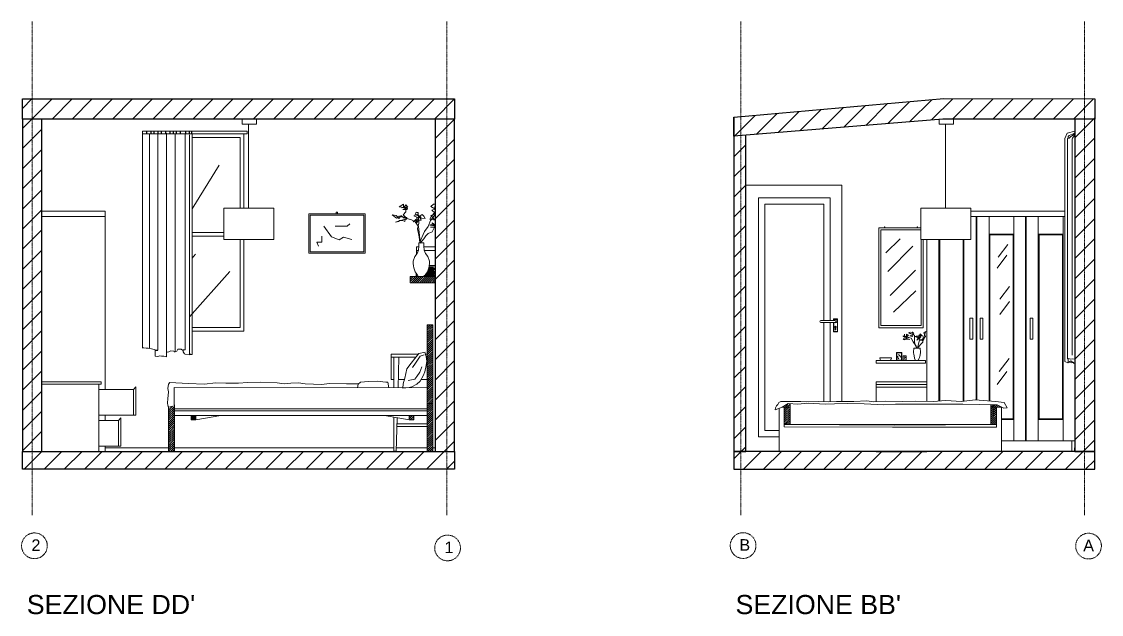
# Model space of a CAD drawing. Header units: centimetres. Extents: x 113178 to 115210, y 57473 to 59771.
# Drawn here: x 114356 to 115210, y 58145 to 58613 of the extents above; entities that cross this region are included whole.
import ezdxf

# ---------------------------------------------------------------- set-up
doc = ezdxf.new("R2010")
doc.units = ezdxf.units.CM
doc.header["$MEASUREMENT"] = 0
doc.linetypes.add('DASHDOT', pattern=[1, 0.5, -0.25, 0, -0.25])
for name, color, linetype, lineweight in [('Arredi', 1, 'Continuous', 15), ('Dettagli', 5, 'Continuous', 5), ('finestre', 4, 'Continuous', 13), ('linee', 2, 'DASHDOT', 5), ('Muri esterni', 3, 'Continuous', 25), ('Pavimento', 7, 'Continuous', 5), ('testo', 2, 'Continuous', 5)]:
    doc.layers.add(name, color=color, linetype=linetype, lineweight=lineweight)
doc.styles.get("Standard").update_dxf_attribs({"font": 'Arial.ttf'})

msp = doc.modelspace()

# ---------------------------------------------------------------- hatches: boundary and pattern name
at = {"layer": 'Dettagli'}
h = msp.add_hatch(dxfattribs=at)
h.set_pattern_fill('ANSI31', color=256, scale=90)
h.paths.add_polyline_path([(114371.93, 58536.28), (114356.64, 58536.28), (114356.64, 58273.57), (114371.93, 58273.57)])
h.paths.add_polyline_path([(114698.25, 58552.14), (114356.64, 58552.14), (114356.64, 58536.28), (114371.93, 58536.28), (114698.25, 58536.28)])
h.paths.add_polyline_path([(114698.25, 58536.28), (114682.95, 58536.28), (114682.95, 58273.57), (114698.25, 58273.57)])
h.paths.add_polyline_path([(114698.25, 58273.57), (114682.95, 58273.57), (114356.64, 58273.57), (114356.64, 58259.52), (114698.25, 58259.52)])
h = msp.add_hatch(dxfattribs=at)
h.set_pattern_fill('ANSI31', color=256, scale=90)
h.set_pattern_definition([(45, (1793.907, 0), (-7.9549513, 7.9549513), [])])
h.paths.add_polyline_path([(115188.59, 58536.28), (115204.45, 58536.28), (115204.45, 58273.57), (115188.59, 58273.57)])
h.paths.add_polyline_path([(115085.07, 58552.38), (115204.45, 58552.14), (115204.45, 58536.28), (115084.44, 58536.28), (114919.02, 58522.63), (114919.02, 58537.65)])
h.paths.add_polyline_path([(114919.02, 58522.63), (114928.46, 58523.41), (114928.46, 58273.57), (114919.02, 58273.57)])
h.paths.add_polyline_path([(114919.02, 58273.57), (115204.45, 58273.57), (115204.45, 58259.52), (114919.02, 58259.52)])
h = msp.add_hatch(dxfattribs=at)
h.set_pattern_fill('ANSI31', color=256, scale=9.2)
h.paths.add_polyline_path([(114682.95, 58411.99), (114668.16, 58411.99), (114667.91, 58411.99), (114663.08, 58411.99), (114663.08, 58406.99), (114682.95, 58406.99)])
h = msp.add_hatch(dxfattribs=at)
h.set_pattern_fill('ANSI31', color=256, scale=9.2)
h.paths.add_polyline_path([(114681.2, 58311.57), (114676.7, 58311.57), (114676.7, 58291.51), (114676.7, 58273.57), (114681.2, 58273.57)])
h.paths.add_polyline_path([(114681.2, 58373.57), (114676.7, 58373.57), (114676.7, 58311.57), (114681.2, 58311.57)])
h = msp.add_hatch(dxfattribs=at)
h.set_pattern_fill('ANSI31', color=256, scale=9.2)
h.paths.add_polyline_path([(114476.64, 58293.79), (114476.48, 58309.2), (114473.95, 58309.01), (114473.24, 58308.76), (114472.2, 58308.05), (114472.2, 58273.57), (114476.7, 58273.57), (114476.7, 58292.25), (114476.64, 58292.25)])
h = msp.add_hatch(dxfattribs=at)
h.set_pattern_fill('ANSI31', color=256, scale=9)
h.set_pattern_definition([(45, (-388.9848, -74.6213), (-0.795495129, 0.795495129), [])])
h.paths.add_polyline_path([(114963.5, 58308.71), (114958.82, 58308.71), (114958.82, 58294.88), (114963.5, 58294.88)])
h.paths.add_polyline_path([(114963.5, 58308.71), (114963.5, 58311.45), (114960.02, 58310.16), (114958.77, 58308.63)])
h = msp.add_hatch(dxfattribs=at)
h.set_pattern_fill('ANSI31', color=256, scale=9)
h.set_pattern_definition([(45, (114085.2661, 58047.853), (-0.7954951, 0.7954951), [])])
h.paths.add_polyline_path([(115126.85, 58308.71), (115122.17, 58308.71), (115122.17, 58294.88), (115126.85, 58294.88)])
h.paths.add_polyline_path([(115127.25, 58310.39), (115122.17, 58310.48), (115122.17, 58308.71), (115130.77, 58308.71)])
h = msp.add_hatch(dxfattribs=at)
h.set_pattern_fill('ANSI31', color=256, scale=5)
h.set_pattern_definition([(45, (0.3873, 9.7791), (-0.4419417382, 0.4419417382), [])])
h.paths.add_polyline_path([(114490.14, 58301.82), (114490.14, 58298.63), (114493.7, 58298.63), (114493.7, 58301.82)])
h = msp.add_hatch(dxfattribs=at)
h.set_pattern_fill('ANSI31', color=256, scale=9.2)
h.set_pattern_definition([(45, (0.3873, 9.7791), (-0.813172798, 0.813172798), [])])
h.paths.add_polyline_path([(114662.43, 58298.63), (114666, 58298.63), (114666, 58301.84), (114662.43, 58301.84)])

# ---------------------------------------------------------------- linework, layer by layer
for p, q in [((115085.07, 58552.38), (115204.45, 58552.14)), ((115204.45, 58552.14), (115204.45, 58536.28)), ((115204.45, 58552.14), (115204.45, 58536.28)), ((114919.02, 58522.63), (114919.02, 58537.65)), ((114928.46, 58274.05), (114928.46, 58484.05)), ((114682.76, 58462.11), (114682.95, 58462.11)), ((114652.2, 58273.57), (114650.2, 58273.57)), ((115110.59, 58273.57), (115100.89, 58273.57)), ((115188.59, 58273.57), (115188.59, 58276.57))]:
    msp.add_line(p, q)
for points in [[(114682.95, 58412.28), (114674.18, 58412.28)], [(115033.62, 58273.57), (115031.59, 58273.57)], [(115031.59, 58273.57), (115071.59, 58273.57)], [(115071.59, 58273.57), (115069.57, 58273.57)], [(115073.73, 58273.57), (115071.59, 58273.57)], [(115111.13, 58273.57), (115110.59, 58273.57)], [(115150.13, 58273.57), (115149.59, 58273.57)]]:
    msp.add_lwpolyline(points)
msp.add_arc((115045.37, 58293.92), 0.903, 23.10096, 24.46483)
at = {"layer": 'Arredi'}
for p, q in [((114535.36, 58532.18), (114535.36, 58465.83)), ((115086.5, 58532.18), (115086.5, 58465.83)), ((114669.75, 58350.57), (114648.2, 58350.57)), ((114648.2, 58350.57), (114648.2, 58348.16)), ((114667.86, 58348.16), (114648.2, 58348.16)), ((114669.75, 58350.57), (114650.2, 58350.57)), ((114650.2, 58348.16), (114650.2, 58323.99)), ((114650.2, 58348.16), (114650.2, 58341.43)), ((114653.63, 58323.99), (114654.31, 58348.16)), ((114663.83, 58343.28), (114666.92, 58346.95)), ((114666.92, 58346.95), (114670.05, 58350.95)), ((114671.08, 58348.86), (114667.28, 58343.48)), ((114670.05, 58350.95), (114674.93, 58352.11)), ((114674.16, 58349.93), (114671.08, 58348.86)), ((114674.77, 58352.14), (114675.8, 58348.74)), ((114676.7, 58350.57), (114675.25, 58350.57)), ((114675.8, 58348.74), (114676.45, 58344.9)), ((114659.05, 58331.66), (114660.47, 58338.82)), ((114660.47, 58338.82), (114663.83, 58343.28)), ((114667.28, 58343.48), (114665.02, 58339.86)), ((114672.29, 58340.55), (114670.9, 58336.16)), ((114675.85, 58341.55), (114674.88, 58336.62)), ((114676.45, 58344.9), (114675.85, 58341.55)), ((115031.68, 58343.49), (115031.68, 58345.49)), ((115031.68, 58345.49), (115070.51, 58345.49)), ((115070.51, 58343.49), (115031.68, 58343.49)), ((115070.51, 58345.49), (115070.51, 58343.49)), ((114658.66, 58330.35), (114653.81, 58330.35)), ((114657.63, 58326.95), (114659.05, 58331.66)), ((114666.76, 58330.66), (114661.58, 58329.7)), ((114668.5, 58332.72), (114666.76, 58330.66)), ((114670.9, 58336.16), (114668.5, 58332.72)), ((114673.32, 58333.4), (114670.97, 58329.13)), ((114677.6, 58330.35), (114671.64, 58330.35)), ((114674.88, 58336.62), (114673.32, 58333.4)), ((114444.35, 58322.66), (114417.07, 58322.66)), ((114444.35, 58322.66), (114446.21, 58324.69)), ((114444.35, 58322.66), (114444.35, 58302.21)), ((114471.57, 58323.25), (114472.11, 58326.8)), ((114472.04, 58320.63), (114471.57, 58323.25)), ((114472.11, 58326.8), (114473.1, 58327.99)), ((114487.65, 58327.3), (114473.1, 58327.99)), ((114476.64, 58307.37), (114476.64, 58324.07)), ((114476.98, 58324.05), (114677.04, 58323.98)), ((114500.43, 58326.81), (114487.65, 58327.3)), ((114509.35, 58327.78), (114500.43, 58326.81)), ((114517.54, 58327.54), (114509.35, 58327.78)), ((114527.43, 58327.54), (114517.54, 58327.54)), ((114534.66, 58328.02), (114527.43, 58327.54)), ((114545.03, 58328.5), (114534.66, 58328.02)), ((114558.11, 58327.78), (114545.03, 58328.5)), ((114563.66, 58327.05), (114558.11, 58327.78)), ((114568.72, 58327.54), (114563.66, 58327.05)), ((114574.75, 58327.78), (114568.72, 58327.54)), ((114580.05, 58327.05), (114574.75, 58327.78)), ((114593.21, 58326.63), (114580.05, 58327.05)), ((114598.99, 58327.4), (114593.21, 58326.63)), ((114612.86, 58327.02), (114598.99, 58327.4)), ((114622.28, 58327.02), (114612.86, 58327.02)), ((114621.56, 58324), (114622.08, 58326.85)), ((114622.08, 58326.85), (114624, 58328.4)), ((114624, 58328.4), (114630.17, 58328.78)), ((114630.17, 58328.78), (114637.11, 58329.17)), ((114637.11, 58329.17), (114644.05, 58328.4)), ((114644.05, 58328.4), (114645.59, 58328.4)), ((114645.59, 58328.4), (114646.18, 58323.99)), ((114657.37, 58323.72), (114657.63, 58326.95)), ((114662.47, 58324.03), (114657.37, 58323.72)), ((114664.36, 58324.77), (114662.47, 58324.03)), ((114668.55, 58326.84), (114664.36, 58324.77)), ((114670.97, 58329.13), (114668.55, 58326.84)), ((114471.19, 58312.15), (114471.5, 58315.31)), ((114471.5, 58315.31), (114472.04, 58320.63)), ((114954.58, 58312.34), (114956.3, 58313.22)), ((114956.3, 58313.22), (114957.87, 58313.19)), ((114957.87, 58313.19), (114968.18, 58313.19)), ((114968.18, 58313.19), (114971.93, 58313.19)), ((114971.93, 58313.19), (114976.61, 58312.72)), ((114976.61, 58312.72), (114986.21, 58313.19)), ((114986.21, 58313.19), (114994.18, 58312.72)), ((114994.18, 58312.72), (115000.27, 58313.19)), ((115000.27, 58313.19), (115013.89, 58312.97)), ((115013.89, 58312.97), (115024.2, 58313.67)), ((115024.2, 58313.67), (115029.82, 58312.73)), ((115029.82, 58312.73), (115038.95, 58313.43)), ((115038.95, 58313.43), (115052.54, 58313.2)), ((115052.54, 58313.2), (115063.08, 58313.43)), ((115063.08, 58313.43), (115076.66, 58312.97)), ((115076.66, 58312.97), (115086.73, 58313.9)), ((115086.73, 58313.9), (115099.14, 58312.97)), ((115099.14, 58312.97), (115109.92, 58314.37)), ((115109.92, 58314.37), (115125.84, 58313.2)), ((115125.84, 58313.2), (115132.87, 58312.26)), ((114471.42, 58309.84), (114471.19, 58312.15)), ((114471.42, 58309.75), (114472.4, 58308.64)), ((114472.4, 58308.64), (114475.6, 58309.5)), ((114957.39, 58308.52), (114951.78, 58306.64)), ((114951.78, 58306.64), (114952.11, 58308.15)), ((114952.11, 58308.15), (114952.78, 58309.75)), ((114952.78, 58309.75), (114953.78, 58310.84)), ((114953.78, 58310.84), (114954.58, 58312.34)), ((114962.07, 58311.57), (114957.39, 58308.52)), ((114963.5, 58308.71), (114957.67, 58308.7)), ((114969.56, 58310.86), (114962.07, 58311.57)), ((114977.76, 58311.8), (114969.56, 58310.86)), ((114991.35, 58311.1), (114977.76, 58311.8)), ((114998.61, 58311.33), (114991.35, 58311.1)), ((115009.15, 58311.57), (114998.61, 58311.33)), ((115022.03, 58311.33), (115009.15, 58311.57)), ((115037.55, 58310.39), (115022.03, 58311.33)), ((115046.92, 58311.09), (115037.55, 58310.39)), ((115056.05, 58310.86), (115046.92, 58311.09)), ((115067.29, 58310.86), (115056.05, 58310.86)), ((115079, 58311.09), (115067.29, 58310.86)), ((115100.08, 58311.09), (115079, 58311.09)), ((115113.43, 58310.62), (115100.08, 58311.09)), ((115127.25, 58310.39), (115113.43, 58310.62)), ((115132.64, 58307.82), (115127.25, 58310.39)), ((115135.21, 58308.05), (115132.64, 58307.82)), ((115132.87, 58312.26), (115135.21, 58308.05)), ((114444.35, 58302.21), (114417.07, 58302.21)), ((114432.65, 58298.17), (114417.07, 58298.17)), ((114432.65, 58298.17), (114434.51, 58300.19)), ((114432.65, 58298.17), (114432.65, 58277.73)), ((114446.21, 58302.21), (114444.35, 58302.21)), ((114676.7, 58302.1), (114476.64, 58302.1)), ((114490.13, 58301.82), (114492.29, 58302.02)), ((114493.7, 58301.82), (114495.72, 58302.02)), ((114513.39, 58302.02), (114493.7, 58298.6)), ((114642.89, 58302.02), (114662.43, 58298.63)), ((114650.2, 58300.75), (114650.2, 58273.57)), ((114652.2, 58273.57), (114652.96, 58300.27)), ((114662.43, 58301.84), (114660.66, 58302.02)), ((114666, 58301.84), (114664.11, 58302.02)), ((114676.7, 58293.4), (114652.76, 58293.4)), ((114676.7, 58295.4), (114652.82, 58295.4)), ((114958.82, 58294.88), (115046.2, 58294.27)), ((114958.82, 58294.88), (114958.82, 58292.96)), ((114958.82, 58292.96), (115044.55, 58292.82)), ((115126.85, 58292.92), (115044.55, 58292.82)), ((115126.85, 58294.86), (115046.2, 58294.27)), ((115126.85, 58294.88), (115126.85, 58292.92)), ((115130.82, 58282.13), (115188.59, 58282.13)), ((114432.65, 58277.73), (114417.07, 58277.73)), ((114434.51, 58277.73), (114432.65, 58277.73))]:
    msp.add_line(p, q, dxfattribs=at)
for points in [[(114541.73, 58536.28), (114541.73, 58532.18), (114530.28, 58532.18), (114530.28, 58536.28)], [(115092.87, 58536.28), (115092.87, 58532.18), (115081.42, 58532.18), (115081.42, 58536.28)], [(115004.59, 58273.57), (114928.46, 58273.57), (114928.46, 58484.05), (115004.59, 58484.05), (115004.59, 58313.12)], [(115004.59, 58484.05), (114928.46, 58484.05), (114928.46, 58274.05)], [(114954.82, 58285.08), (114938.46, 58285.08), (114938.46, 58474.05), (114995.13, 58474.05), (114995.13, 58377.18)], [(114954.82, 58290.08), (114943.46, 58290.08), (114943.46, 58469.05), (114990.13, 58469.05), (114990.13, 58377.18)], [(114421.93, 58322.66), (114421.93, 58463.57), (114371.93, 58463.57), (114371.93, 58273.57), (114421.93, 58273.57), (114421.93, 58277.73)], [(115180.74, 58463.57), (115106.44, 58463.57)], [(115106.44, 58463.57), (115180.74, 58463.57)], [(115180.74, 58459.32), (115106.44, 58459.32)], [(115071.59, 58441.17), (115071.59, 58313.14)], [(114990.13, 58375.61), (114990.13, 58312.96)], [(114995.13, 58375.61), (114995.13, 58312.8)], [(114648.2, 58330.35), (114648.2, 58330.35), (114648.2, 58348.16), (114648.2, 58348.16)], [(114418.93, 58326.71), (114418.93, 58328.57), (114371.93, 58328.57), (114371.93, 58273.57), (114417.07, 58273.57)], [(114417.07, 58273.57), (114417.07, 58326.71), (114418.93, 58326.71)], [(114446.21, 58302.21), (114446.21, 58324.69)], [(114446.21, 58324.69), (114446.21, 58302.21)], [(115071.59, 58313.14), (115071.59, 58328.57), (115031.59, 58328.57), (115031.59, 58312.87)], [(114472.2, 58308.33), (114472.2, 58273.57), (114476.7, 58273.57), (114476.7, 58310.49)], [(115130.82, 58308.71), (115130.82, 58273.57), (114954.82, 58273.57), (114954.82, 58307.66)], [(114963.5, 58311.43), (114963.5, 58294.88), (115122.17, 58294.88), (115122.17, 58310.48)], [(114421.93, 58298.17), (114421.93, 58302.21)], [(114434.51, 58277.73), (114434.51, 58300.19)], [(114434.51, 58300.19), (114434.51, 58277.73)], [(115004.59, 58294.88), (115004.59, 58294.56)]]:
    msp.add_lwpolyline(points, dxfattribs=at)
for points in [[(114371.93, 58463.57), (114421.93, 58463.57), (114421.93, 58459.32), (114371.93, 58459.32)], [(114515.9, 58465.83), (114555.3, 58465.83), (114555.3, 58441.17), (114515.9, 58441.17)], [(115067.04, 58465.83), (115106.44, 58465.83), (115106.44, 58441.17), (115067.04, 58441.17)], [(114682.95, 58411.99), (114682.95, 58406.99), (114663.08, 58406.99), (114663.08, 58411.99)], [(114681.2, 58373.57), (114681.2, 58311.57), (114676.7, 58311.57), (114676.7, 58373.57)], [(115105.72, 58378.84), (115107.99, 58378.84), (115107.99, 58362.44), (115105.72, 58362.44)], [(115113.73, 58378.84), (115116, 58378.84), (115116, 58362.44), (115113.73, 58362.44)], [(115153.27, 58378.84), (115155.54, 58378.84), (115155.54, 58362.44), (115153.27, 58362.44)], [(114648.2, 58348.16), (114650.2, 58348.16), (114650.2, 58330.35), (114648.2, 58330.35)], [(114371.93, 58328.57), (114418.93, 58328.57), (114418.93, 58326.71), (114371.93, 58326.71)], [(115031.59, 58328.57), (115031.59, 58328.57), (115031.59, 58326.55), (115031.59, 58326.55)], [(115031.59, 58328.57), (115071.59, 58328.57), (115071.59, 58326.55), (115031.59, 58326.55)], [(115031.59, 58326.55), (115071.59, 58326.55), (115071.59, 58324.52), (115031.59, 58324.52)], [(114676.7, 58307.37), (114476.64, 58307.37), (114476.64, 58305.82), (114676.7, 58305.82)], [(114681.2, 58311.57), (114681.2, 58273.57), (114676.7, 58273.57), (114676.7, 58311.57)], [(114963.5, 58308.71), (114963.5, 58294.88), (114958.82, 58294.88), (114958.82, 58308.71)], [(115122.17, 58308.71), (115122.17, 58294.88), (115126.85, 58294.88), (115126.85, 58308.71)], [(115122.17, 58308.71), (115130.82, 58308.71), (115130.82, 58308.71), (115122.17, 58308.71)], [(114490.13, 58301.82), (114493.7, 58301.82), (114493.7, 58298.6), (114490.13, 58298.6)], [(114666, 58301.84), (114662.43, 58301.84), (114662.43, 58298.63), (114666, 58298.63)], [(115188.59, 58273.57), (115186.45, 58273.57), (115186.45, 58282.13), (115188.59, 58282.13)]]:
    msp.add_lwpolyline(points, close=True, dxfattribs=at)
at = {"layer": 'Dettagli'}
for p, q in [((114451.46, 58526.68), (114534.3, 58526.68)), ((114451.53, 58524.57), (114451.46, 58526.68)), ((114534.3, 58526.68), (114534.3, 58524.57)), ((115188.59, 58526.68), (115182.72, 58525.21)), ((114534.3, 58524.57), (114451.53, 58524.57)), ((114451.53, 58524.57), (114451.53, 58355.36)), ((114456.98, 58524.57), (114456.98, 58355)), ((114463.52, 58524.58), (114463.52, 58353.82)), ((114470.57, 58524.99), (114470.57, 58348.49)), ((114477.44, 58524.51), (114477.44, 58352.42)), ((114485.16, 58524.26), (114485.16, 58354.17)), ((114488.71, 58523.84), (114488.71, 58350.02)), ((114490.68, 58524.61), (114490.68, 58350.15)), ((115182.72, 58525.21), (115180.74, 58520.87)), ((115180.74, 58520.87), (115180.74, 58344.75)), ((115184.14, 58521.25), (115182.97, 58520.95)), ((115182.97, 58520.95), (115182.97, 58346.93)), ((115183.35, 58522.43), (115183.44, 58521.06)), ((115183.36, 58522.41), (115184.14, 58523.28)), ((115184.14, 58523.28), (115186.95, 58524.25)), ((115185.59, 58522.51), (115184.14, 58521.25)), ((115188.51, 58524.25), (115185.59, 58522.51)), ((115186.51, 58520.45), (115186.91, 58521.25)), ((115186.51, 58349.69), (115186.51, 58520.45)), ((115186.91, 58521.25), (115188.9, 58524.03)), ((115186.95, 58524.25), (115188.41, 58525.13)), ((115188.41, 58525.13), (115188.7, 58525.32)), ((114490.68, 58465.28), (114512.2, 58499.88)), ((114654.38, 58466.91), (114657.87, 58469.1)), ((114659.62, 58466.19), (114654.38, 58466.91)), ((114659.33, 58466.62), (114656.42, 58466.19)), ((114657.87, 58469.1), (114657.87, 58466.91)), ((114658.45, 58466.62), (114659.76, 58468.37)), ((114659.91, 58466.33), (114658.45, 58466.62)), ((114659.62, 58465.61), (114659.33, 58466.62)), ((114661.22, 58466.77), (114659.62, 58466.62)), ((114659.62, 58466.62), (114661.07, 58465.46)), ((114659.76, 58468.37), (114661.22, 58466.77)), ((114681.59, 58469.1), (114679.41, 58467.21)), ((114679.41, 58467.21), (114682.76, 58465.31)), ((114682.95, 58468.93), (114681.59, 58469.1)), ((114682.76, 58465.31), (114682.61, 58467.21)), ((114682.61, 58467.21), (114682.95, 58467.18)), ((114652.34, 58457.9), (114649, 58460.66)), ((114649, 58460.66), (114652.05, 58460.08)), ((114652.05, 58460.08), (114654.09, 58457.75)), ((114655.11, 58459.5), (114652.34, 58457.9)), ((114654.82, 58458.33), (114654.09, 58459.64)), ((114654.09, 58459.64), (114655.4, 58459.35)), ((114654.09, 58457.75), (114654.82, 58458.33)), ((114659.76, 58458.48), (114655.11, 58459.5)), ((114655.4, 58459.35), (114655.83, 58458.48)), ((114655.83, 58458.48), (114655.83, 58460.08)), ((114655.83, 58460.08), (114658.31, 58458.04)), ((114656.42, 58466.19), (114658.74, 58466.33)), ((114657.29, 58464.88), (114659.62, 58466.19)), ((114660.78, 58464.88), (114657.29, 58464.88)), ((114657.58, 58460.66), (114659.76, 58462.99)), ((114659.62, 58458.48), (114657.58, 58460.66)), ((114658.31, 58458.04), (114659.33, 58458.48)), ((114658.74, 58466.33), (114659.47, 58465.61)), ((114659.33, 58458.48), (114659.62, 58458.48)), ((114659.47, 58465.61), (114659.91, 58466.33)), ((114659.76, 58462.99), (114659.62, 58465.61)), ((114660.49, 58458.48), (114659.62, 58458.48)), ((114659.62, 58458.48), (114659.76, 58457.02)), ((114660.35, 58457.75), (114659.76, 58458.48)), ((114664.13, 58456.73), (114659.76, 58458.04)), ((114659.76, 58458.04), (114660.64, 58457.46)), ((114660.64, 58457.46), (114660.49, 58458.48)), ((114661.07, 58465.46), (114660.78, 58464.88)), ((114668.93, 58461.24), (114666.17, 58459.79)), ((114666.17, 58459.79), (114669.8, 58458.33)), ((114667.91, 58462.7), (114667.04, 58460.51)), ((114667.04, 58460.51), (114669.95, 58459.79)), ((114668.49, 58462.55), (114667.91, 58462.7)), ((114668.06, 58454.4), (114668.49, 58458.48)), ((114669.51, 58462.55), (114668.49, 58462.55)), ((114668.49, 58458.48), (114670.82, 58458.62)), ((114669.95, 58459.79), (114668.93, 58461.24)), ((114669.8, 58458.33), (114669.22, 58456.59)), ((114669.8, 58459.5), (114669.37, 58458.77)), ((114669.37, 58458.77), (114670.39, 58458.62)), ((114669.51, 58460.08), (114669.51, 58462.55)), ((114669.95, 58459.64), (114669.51, 58460.08)), ((114670.1, 58454.11), (114669.66, 58458.77)), ((114669.66, 58458.77), (114670.82, 58458.19)), ((114670.82, 58458.19), (114669.8, 58459.5)), ((114671.26, 58459.64), (114669.95, 58459.64)), ((114670.39, 58458.62), (114670.97, 58459.93)), ((114670.82, 58458.62), (114671.84, 58456.3)), ((114670.97, 58459.93), (114672.57, 58460.81)), ((114671.84, 58458.04), (114671.26, 58459.64)), ((114674.9, 58457.75), (114671.84, 58458.04)), ((114672.57, 58460.81), (114674.02, 58459.5)), ((114674.02, 58459.5), (114674.9, 58457.75)), ((114680.14, 58459.64), (114678.83, 58457.17)), ((114679.26, 58456), (114682.03, 58459.93)), ((114679.55, 58460.08), (114682.61, 58461.1)), ((114682.9, 58456.3), (114679.55, 58460.08)), ((114682.76, 58462.55), (114680.14, 58459.64)), ((114682.95, 58464.96), (114680.28, 58464.3)), ((114680.28, 58464.3), (114682.76, 58462.11)), ((114683.05, 58461.39), (114681.74, 58461.68)), ((114681.74, 58461.68), (114682.9, 58461.24)), ((114682.95, 58462.22), (114682.03, 58461.82)), ((114682.03, 58461.82), (114682.95, 58461)), ((114682.03, 58459.93), (114683.05, 58461.39)), ((115110.59, 58459.32), (115110.59, 58314.32)), ((115120.83, 58459.32), (115120.83, 58313.57)), ((115140.43, 58459.32), (115140.43, 58282.13)), ((115149.59, 58282.13), (115149.59, 58459.32)), ((115159.83, 58459.32), (115159.83, 58282.13)), ((115179.43, 58282.13), (115179.43, 58459.32)), ((114601.07, 58443.32), (114594.97, 58451.56)), ((114603.81, 58451.56), (114613.42, 58451.71)), ((114613.42, 58451.71), (114615.56, 58453.39)), ((114657.29, 58456.73), (114651.61, 58454.84)), ((114651.61, 58454.84), (114654.23, 58455.28)), ((114654.23, 58455.28), (114654.38, 58456.15)), ((114654.38, 58456.15), (114657.29, 58456)), ((114660.49, 58457.31), (114657.29, 58456.73)), ((114657.29, 58456), (114658.89, 58455.42)), ((114658.89, 58455.42), (114659.18, 58457.02)), ((114659.18, 58457.02), (114660.35, 58457.75)), ((114659.76, 58457.02), (114660.49, 58457.31)), ((114667.18, 58454.99), (114664.13, 58456.73)), ((114665.44, 58454.99), (114667.62, 58457.02)), ((114669.22, 58456.59), (114665.44, 58454.99)), ((114669.66, 58451.35), (114667.18, 58454.99)), ((114667.62, 58457.02), (114669.8, 58456.15)), ((114669.8, 58456.15), (114668.06, 58454.4)), ((114671.84, 58456.3), (114668.49, 58456.44)), ((114668.93, 58449.6), (114670.1, 58454.11)), ((114670.24, 58443.2), (114668.93, 58449.6)), ((114670.53, 58444.22), (114669.66, 58451.35)), ((114674.61, 58447.42), (114677.52, 58451.35)), ((114677.52, 58451.35), (114679.26, 58456)), ((114681.45, 58453.68), (114678.68, 58452.51)), ((114678.68, 58452.51), (114681.45, 58451.93)), ((114678.83, 58457.17), (114682.9, 58456.3)), ((114682.95, 58450.65), (114679.12, 58450.91)), ((114679.12, 58450.91), (114682.95, 58450.81)), ((114680.43, 58447.13), (114682.03, 58450.33)), ((114681.45, 58451.93), (114680.57, 58454.26)), ((114680.57, 58454.26), (114682.95, 58451.13)), ((114682.95, 58452.25), (114681.45, 58453.68)), ((114682.03, 58450.33), (114682.95, 58450.66)), ((114593.29, 58439.06), (114593.44, 58443.63)), ((114607.02, 58440.73), (114601.07, 58443.32)), ((114610.52, 58443.02), (114607.02, 58440.73)), ((114617.08, 58441.19), (114610.52, 58443.02)), ((114670.82, 58438.69), (114670.24, 58443.2)), ((114670.53, 58438.55), (114674.61, 58447.42)), ((114671.11, 58438.26), (114670.53, 58444.22)), ((114670.97, 58438.11), (114673.88, 58441.75)), ((114673.88, 58441.75), (114675.48, 58443.93)), ((114675.48, 58443.93), (114677.52, 58445.82)), ((114677.52, 58445.82), (114680.43, 58447.13)), ((115039.21, 58430.63), (115050.56, 58441.53)), ((115081.29, 58441.17), (115081.29, 58313.4)), ((115100.89, 58313.19), (115100.89, 58441.17)), ((114589.32, 58438.9), (114593.29, 58439.06)), ((114590.7, 58435.85), (114589.32, 58438.9)), ((114669.8, 58432.64), (114668.64, 58430.04)), ((114669.94, 58435.96), (114669.8, 58432.64)), ((114669.94, 58438.42), (114669.94, 58437.12)), ((114669.94, 58437.12), (114669.94, 58435.96)), ((114670.01, 58438.42), (114674.06, 58438.42)), ((114674.06, 58438.42), (114674.06, 58437.12)), ((114674.06, 58437.12), (114674.06, 58435.96)), ((114674.06, 58435.96), (114674.2, 58432.64)), ((114674.2, 58432.64), (114675.36, 58430.04)), ((115040.77, 58415.73), (115060.57, 58435.74)), ((115135.79, 58437.23), (115128.14, 58427.02)), ((114490.68, 58426.32), (114493.53, 58429.63)), ((114666.9, 58427.73), (114665.46, 58423.97)), ((114665.46, 58423.97), (114665.46, 58422.1)), ((114668.64, 58430.04), (114666.9, 58427.73)), ((114675.36, 58430.04), (114677.09, 58427.73)), ((114677.09, 58427.73), (114678.54, 58423.97)), ((114678.54, 58423.97), (114678.54, 58422.1)), ((115134.94, 58428.72), (115127.29, 58418.52)), ((114488.61, 58380.02), (114520.56, 58415.88)), ((114665.46, 58422.1), (114665.75, 58420.36)), ((114665.75, 58420.36), (114666.04, 58418.77)), ((114666.04, 58418.77), (114667.05, 58415.6)), ((114667.05, 58415.6), (114668.78, 58413.57)), ((114676.95, 58415.6), (114675.21, 58413.57)), ((114677.96, 58418.77), (114676.95, 58415.6)), ((114677.02, 58415.81), (114682.59, 58415.81)), ((114677.2, 58416.38), (114682.08, 58416.38)), ((114677.29, 58416.67), (114681.76, 58416.67)), ((114677.9, 58418.58), (114682.84, 58418.58)), ((114678.25, 58420.36), (114677.96, 58418.77)), ((114678.04, 58419.2), (114681.51, 58419.2)), ((114678.54, 58422.1), (114678.25, 58420.36)), ((115042.77, 58396.83), (115062.79, 58416.84)), ((114669.2, 58412.55), (114668.79, 58413.63)), ((114669.5, 58411.98), (114669.2, 58412.55)), ((114674.94, 58412.94), (114673.96, 58412.09)), ((114674.5, 58412.56), (114682.41, 58412.56)), ((114675.21, 58413.6), (114674.94, 58412.94)), ((114675.01, 58413.1), (114682.27, 58413.1)), ((114675.11, 58413.35), (114681.69, 58413.35)), ((114675.52, 58413.93), (114682.19, 58413.93)), ((114675.68, 58414.11), (114682.59, 58414.11)), ((115045.44, 58383.71), (115063.01, 58400.61)), ((115137.07, 58404.06), (115129.41, 58393.85)), ((115137.07, 58392.15), (115129.41, 58381.95)), ((114987.75, 58375.61), (114999, 58375.61)), ((114999, 58377.18), (114987.79, 58377.18)), ((114999.7, 58371.52), (114999.7, 58369.96)), ((115052.91, 58364.54), (115053.13, 58364.81)), ((115053.28, 58364.66), (115052.91, 58364.54)), ((115053, 58364.58), (115052.95, 58364.89)), ((115052.95, 58364.89), (115053.28, 58364.66)), ((115053.92, 58364.82), (115053, 58364.58)), ((115053.13, 58364.81), (115053.8, 58364.72)), ((115053.79, 58364.79), (115054.09, 58365.32)), ((115053.92, 58364.82), (115053.79, 58364.79)), ((115053.91, 58364.73), (115053.8, 58364.87)), ((115053.8, 58364.87), (115053.92, 58364.82)), ((115053.8, 58364.72), (115053.92, 58364.31)), ((115054.74, 58363.96), (115053.82, 58364.75)), ((115054.74, 58364.36), (115053.84, 58364.36)), ((115053.84, 58364.36), (115053.87, 58364.05)), ((115053.86, 58364.78), (115053.85, 58364.89)), ((115053.85, 58364.89), (115053.96, 58364.87)), ((115059.25, 58363.22), (115053.86, 58364.78)), ((115053.87, 58364.05), (115054.74, 58363.96)), ((115054.14, 58365.33), (115053.9, 58365.16)), ((115053.9, 58365.16), (115053.92, 58364.82)), ((115053.96, 58364.87), (115053.91, 58364.73)), ((115053.92, 58364.31), (115054.35, 58364.13)), ((115054.1, 58366.23), (115053.99, 58365.53)), ((115053.99, 58365.53), (115054.14, 58365.33)), ((115054.09, 58365.32), (115054.1, 58366.23)), ((115054.35, 58364.13), (115054.74, 58364.36)), ((115055.36, 58363.41), (115055.5, 58366.37)), ((115057.13, 58365.57), (115055.39, 58363.75)), ((115055.43, 58365.11), (115055.98, 58365.15)), ((115055.5, 58363.2), (115055.43, 58365.11)), ((115055.5, 58366.37), (115057.13, 58365.57)), ((115055.98, 58365.15), (115055.5, 58366.05)), ((115057.1, 58367.48), (115058.25, 58367.66)), ((115060.51, 58365.95), (115057.1, 58367.48)), ((115058.04, 58367.1), (115057.69, 58367.55)), ((115057.69, 58367.55), (115059.29, 58366.44)), ((115058.21, 58366.75), (115058.04, 58367.1)), ((115058.25, 58367.66), (115058.21, 58366.75)), ((115058.53, 58364.62), (115058.53, 58365.25)), ((115058.53, 58365.25), (115060.48, 58364.38)), ((115059.71, 58365.15), (115058.53, 58364.62)), ((115060.48, 58364.38), (115058.88, 58364.87)), ((115058.88, 58364.87), (115059.68, 58364.76)), ((115060.76, 58367.38), (115059.15, 58367.83)), ((115059.15, 58367.83), (115061.31, 58367.41)), ((115059.19, 58365.11), (115060.27, 58365.15)), ((115059.68, 58364.76), (115059.19, 58365.11)), ((115059.29, 58366.44), (115061.25, 58366.12)), ((115060.86, 58365.77), (115059.71, 58365.15)), ((115059.75, 58364.9), (115060.09, 58365.64)), ((115060.27, 58365.15), (115059.75, 58364.9)), ((115060.55, 58366.85), (115060.41, 58368.04)), ((115060.41, 58368.04), (115060.86, 58365.77)), ((115061.07, 58366.02), (115060.51, 58365.95)), ((115061.31, 58367.41), (115060.55, 58366.85)), ((115061.25, 58366.12), (115060.76, 58367.38)), ((115060.76, 58365.95), (115060.83, 58366.26)), ((115060.83, 58365.77), (115060.76, 58366.12)), ((115060.76, 58366.12), (115061.07, 58366.02)), ((115061.8, 58365.64), (115060.76, 58365.95)), ((115060.83, 58366.26), (115061.11, 58366.05)), ((115061.11, 58366.05), (115060.83, 58365.77)), ((115061.94, 58361.32), (115061.8, 58365.64)), ((115062.52, 58364.42), (115064.02, 58364.98)), ((115065.42, 58363.19), (115062.52, 58364.42)), ((115064.19, 58364.2), (115063.13, 58364.14)), ((115063.13, 58364.14), (115066.81, 58364.08)), ((115066.81, 58364.08), (115063.74, 58361.52)), ((115064.02, 58364.98), (115064.19, 58364.2)), ((115065.25, 58363.86), (115066.47, 58366.65)), ((115066.31, 58364.2), (115065.25, 58363.86)), ((115067.81, 58365.42), (115065.3, 58365.48)), ((115065.3, 58365.48), (115065.42, 58363.19)), ((115065.58, 58363.7), (115066.31, 58364.2)), ((115066.47, 58366.65), (115068.15, 58364.7)), ((115066.47, 58365.09), (115067.81, 58365.42)), ((115068.15, 58364.7), (115066.47, 58365.09)), ((115070.54, 58364.36), (115068.26, 58362.41)), ((115068.81, 58362.08), (115069.43, 58364.31)), ((115070.76, 58368.37), (115069.26, 58367.37)), ((115069.26, 58367.37), (115070.54, 58364.36)), ((115069.43, 58364.31), (115070.76, 58368.37)), ((115052.88, 58362.19), (115053.72, 58362.92)), ((115055.6, 58362.85), (115052.88, 58362.19)), ((115053.72, 58362.92), (115054.1, 58361.8)), ((115054.1, 58361.8), (115055.67, 58362.6)), ((115055.29, 58362.67), (115055.6, 58362.85)), ((115055.81, 58362.46), (115055.29, 58362.67)), ((115055.46, 58362.29), (115055.36, 58363.41)), ((115055.39, 58363.75), (115055.5, 58363.2)), ((115057.17, 58363.72), (115055.39, 58362.85)), ((115055.39, 58362.85), (115055.57, 58363.23)), ((115057.79, 58362.36), (115055.46, 58362.29)), ((115055.57, 58363.23), (115055.81, 58362.46)), ((115055.67, 58362.6), (115058.21, 58362.05)), ((115058.21, 58362.05), (115057.79, 58362.36)), ((115060.95, 58360.24), (115059.25, 58363.22)), ((115063.22, 58356.84), (115060.95, 58360.24)), ((115062.26, 58358.08), (115061.94, 58361.32)), ((115063.79, 58355.22), (115062.26, 58358.08)), ((115063.79, 58355.28), (115063.22, 58356.84)), ((115063.74, 58361.52), (115065.19, 58363.86)), ((115064.13, 58355.29), (115068.59, 58360.08)), ((115064.19, 58355.23), (115064.97, 58358.74)), ((115064.97, 58358.74), (115066.25, 58362.64)), ((115066.25, 58362.64), (115065.47, 58363.97)), ((115065.47, 58363.97), (115066.2, 58363.64)), ((115066.2, 58363.64), (115065.58, 58363.7)), ((115068.26, 58362.41), (115065.8, 58361.58)), ((115065.8, 58361.58), (115067.98, 58361.25)), ((115067.98, 58361.25), (115069.2, 58363.03)), ((115068.42, 58362.47), (115069.26, 58363.7)), ((115069.37, 58362.19), (115068.42, 58362.47)), ((115069.09, 58363.42), (115068.48, 58362.64)), ((115068.48, 58362.64), (115069.31, 58363.14)), ((115068.59, 58360.08), (115069.09, 58363.42)), ((115069.31, 58363.14), (115068.65, 58363.58)), ((115068.65, 58363.58), (115069.37, 58362.19)), ((115069.48, 58362.92), (115068.81, 58362.08)), ((115069.26, 58363.7), (115069.48, 58362.92)), ((114451.48, 58355.46), (114452.7, 58355.46)), ((114452.7, 58355.46), (114454.4, 58355.17)), ((114454.4, 58355.17), (114455.92, 58355.27)), ((114455.92, 58355.27), (114458.56, 58354.61)), ((114458.56, 58354.61), (114460.83, 58354.13)), ((114460.83, 58354.13), (114462.53, 58353.66)), ((114461.6, 58349.01), (114461.6, 58353.92)), ((114462.02, 58353.64), (114461.6, 58353.91)), ((114463.77, 58348.77), (114461.6, 58349.01)), ((114462.37, 58353.49), (114462.02, 58353.64)), ((114462.7, 58353.48), (114462.37, 58353.49)), ((114462.53, 58353.66), (114463.57, 58353.76)), ((114463.34, 58353.52), (114462.7, 58353.48)), ((114463.52, 58353.62), (114463.34, 58353.52)), ((114463.53, 58353.74), (114463.52, 58353.62)), ((114465.22, 58349.26), (114463.77, 58348.77)), ((114466.67, 58349.01), (114465.22, 58349.26)), ((114468.36, 58349.01), (114466.67, 58349.01)), ((114470.57, 58348.49), (114468.36, 58349.01)), ((114471.26, 58352.03), (114470.88, 58352.42)), ((114472.42, 58352.42), (114471.26, 58352.03)), ((114473.97, 58353.19), (114472.42, 58352.42)), ((114476.29, 58352.8), (114473.97, 58353.19)), ((114476.68, 58352.42), (114476.29, 58352.8)), ((114477.44, 58352.42), (114476.68, 58352.42)), ((114478.55, 58352.8), (114477.6, 58352.7)), ((114479.5, 58354.41), (114478.55, 58352.8)), ((114480.64, 58354.51), (114479.5, 58354.41)), ((114482.07, 58354.41), (114480.64, 58354.51)), ((114483.22, 58353.78), (114482.07, 58354.41)), ((114485.16, 58354.17), (114483.22, 58353.78)), ((114483.65, 58352.35), (114483.65, 58353.9)), ((114483.65, 58353.9), (114483.89, 58353.88)), ((114484.82, 58350.79), (114483.65, 58352.35)), ((114483.89, 58353.88), (114484.14, 58353.89)), ((114484.14, 58353.89), (114484.45, 58353.93)), ((114484.45, 58353.93), (114484.74, 58353.99)), ((114484.74, 58353.99), (114485.01, 58353.99)), ((114485.21, 58350.4), (114484.82, 58350.79)), ((114485.01, 58353.99), (114485.16, 58354.14)), ((114485.16, 58354.14), (114485.16, 58354.18)), ((114488.71, 58350.02), (114485.21, 58350.4)), ((114488.95, 58350.13), (114488.71, 58350.21)), ((114489.26, 58350.13), (114488.95, 58350.13)), ((114489.58, 58350.68), (114489.26, 58350.13)), ((114489.58, 58350.13), (114489.58, 58350.68)), ((114490.13, 58350.29), (114489.58, 58350.13)), ((114490.68, 58350.15), (114490.13, 58350.29)), ((115048.64, 58347.78), (115048.74, 58348.92)), ((115049.06, 58347.26), (115048.64, 58347.78)), ((115049.47, 58346.68), (115049.06, 58347.26)), ((115050.4, 58349.3), (115049.26, 58350.13)), ((115051.09, 58348.13), (115050.4, 58349.3)), ((115054.34, 58348.11), (115053.65, 58348.49)), ((115053.89, 58347.14), (115054.4, 58347.55)), ((115054.23, 58346.59), (115053.89, 58347.14)), ((115054.75, 58347.66), (115054.34, 58348.11)), ((115061.21, 58352.31), (115061.18, 58351.45)), ((115061.18, 58351.45), (115061.35, 58350.38)), ((115061.21, 58352.31), (115061.3, 58354.87)), ((115061.3, 58354.87), (115061.3, 58355.15)), ((115061.3, 58355.15), (115062.69, 58355.15)), ((115061.35, 58350.38), (115061.56, 58349.09)), ((115061.56, 58349.09), (115061.82, 58347.46)), ((115061.82, 58347.46), (115062.61, 58345.49)), ((115062.71, 58355.14), (115066.52, 58355.14)), ((115065.38, 58346.84), (115065.81, 58347.77)), ((115065.81, 58347.77), (115066.25, 58349.02)), ((115066.25, 58349.02), (115066.43, 58349.83)), ((115066.61, 58351.96), (115066.43, 58349.83)), ((115066.52, 58355.14), (115066.61, 58351.96)), ((115136.65, 58347.07), (115128.99, 58336.87)), ((115182.97, 58346.93), (115183.92, 58347.13)), ((115183.44, 58347.03), (115183.44, 58344.05)), ((115183.92, 58347.13), (115184.99, 58346.45)), ((115064.51, 58345.49), (115064.96, 58345.94)), ((115064.96, 58345.94), (115065.38, 58346.84)), ((115180.74, 58344.75), (115183.07, 58343.56)), ((115183.07, 58343.56), (115185.44, 58345.14)), ((115183.44, 58344.05), (115185.67, 58343.55)), ((115184.99, 58346.45), (115187.03, 58346.84)), ((115185.44, 58345.14), (115188.2, 58343.17)), ((115185.67, 58343.55), (115187.66, 58344.29)), ((115187.03, 58346.84), (115188.59, 58346.45)), ((115187.66, 58344.29), (115187.91, 58343.3)), ((115134.94, 58336.87), (115127.29, 58326.66))]:
    msp.add_line(p, q, dxfattribs=at)
for points in [[(114454.6, 58526.68), (114454.86, 58526.68), (114454.86, 58524.57), (114454.6, 58524.57)], [(114458.2, 58526.68), (114458.45, 58526.68), (114458.45, 58524.57), (114458.2, 58524.57)], [(114460.44, 58526.68), (114460.7, 58526.68), (114460.7, 58524.57), (114460.44, 58524.57)], [(114463.7, 58526.68), (114463.96, 58526.68), (114463.96, 58524.57), (114463.7, 58524.57)], [(114466.35, 58526.68), (114466.6, 58526.68), (114466.6, 58524.57), (114466.35, 58524.57)], [(114469.81, 58526.68), (114470.07, 58526.68), (114470.07, 58524.57), (114469.81, 58524.57)], [(114473.07, 58526.68), (114473.33, 58526.68), (114473.33, 58524.57), (114473.07, 58524.57)], [(114475.72, 58526.68), (114475.98, 58526.68), (114475.98, 58524.57), (114475.72, 58524.57)], [(114478.17, 58526.68), (114478.42, 58526.68), (114478.42, 58524.57), (114478.17, 58524.57)], [(114481.22, 58526.68), (114481.48, 58526.68), (114481.48, 58524.57), (114481.22, 58524.57)], [(114485.5, 58526.68), (114485.75, 58526.68), (114485.75, 58524.57), (114485.5, 58524.57)], [(114488.35, 58526.68), (114488.61, 58526.68), (114488.61, 58524.57), (114488.35, 58524.57)], [(114490.19, 58526.68), (114490.44, 58526.68), (114490.44, 58524.57), (114490.19, 58524.57)], [(114627.53, 58461.32), (114583.11, 58461.32), (114583.11, 58430.32), (114627.53, 58430.32)], [(114626.53, 58460.32), (114584.11, 58460.32), (114584.11, 58431.32), (114626.53, 58431.32)], [(114604.75, 58461.31), (114605.83, 58461.31), (114605.83, 58462.69), (114604.75, 58462.69)], [(115038.13, 58450.26), (115038.52, 58450.26), (115038.52, 58451.09), (115038.13, 58451.09)], [(115063.91, 58450.26), (115064.3, 58450.26), (115064.3, 58451.09), (115063.91, 58451.09)], [(115159.83, 58445.25), (115179.43, 58445.25), (115179.43, 58298.86), (115159.83, 58298.86)], [(115160.36, 58444.72), (115178.89, 58444.72), (115178.89, 58299.4), (115160.36, 58299.4)], [(115047.74, 58351.77), (115051.87, 58351.77), (115051.87, 58345.5), (115047.74, 58345.5)], [(115047.98, 58351.53), (115051.63, 58351.53), (115051.63, 58345.74), (115047.98, 58345.74)], [(115052.89, 58349.23), (115055.35, 58349.23), (115055.35, 58345.49), (115052.89, 58345.49)], [(115053.03, 58349.09), (115055.21, 58349.09), (115055.21, 58345.64), (115053.03, 58345.64)]]:
    msp.add_lwpolyline(points, close=True, dxfattribs=at)
for points in [[(115110.59, 58314.32), (115110.59, 58459.32), (115111.13, 58459.32), (115111.13, 58314.28)], [(115149.59, 58282.13), (115149.59, 58459.32), (115150.13, 58459.32), (115150.13, 58282.13)], [(115067.04, 58450.27), (115033.61, 58450.27), (115033.61, 58371.42), (115068.77, 58371.42), (115068.77, 58441.17)], [(115067.04, 58448.64), (115035.24, 58448.64), (115035.24, 58373.05), (115067.14, 58373.05), (115067.14, 58441.17)], [(115081.29, 58313.4), (115081.29, 58441.17)], [(115081.83, 58313.45), (115081.83, 58441.17)], [(115100.36, 58441.17), (115100.36, 58313.12)], [(115100.89, 58441.17), (115100.89, 58313.19)], [(115120.83, 58313.57), (115120.83, 58445.25), (115140.43, 58445.25), (115140.43, 58298.86), (115130.82, 58298.86)], [(115121.36, 58313.53), (115121.36, 58444.72), (115139.89, 58444.72), (115139.89, 58299.4), (115130.82, 58299.4)], [(114668.16, 58429.4), (114668.16, 58435.22), (114669.91, 58435.22)], [(114668.16, 58429.4), (114668.16, 58432.52), (114669.74, 58432.52)], [(114674.25, 58432.52), (114682.95, 58432.52), (114682.95, 58411.99), (114668.16, 58411.99)], [(114674.09, 58435.22), (114682.95, 58435.22), (114682.95, 58412.28), (114674.18, 58412.28)], [(114677.61, 58417.68), (114682.95, 58417.68), (114682.95, 58414.84), (114676.3, 58414.84)], [(114677.52, 58417.39), (114682.95, 58417.39)], [(114678.28, 58420.52), (114682.95, 58420.52), (114682.95, 58417.68), (114677.61, 58417.68)], [(114682.95, 58417.99), (114677.71, 58417.99)], [(114678.22, 58420.21), (114682.95, 58420.21)], [(114676.3, 58414.84), (114682.95, 58414.84), (114682.95, 58411.99), (114667.91, 58411.99), (114667.91, 58414.59)], [(114669.34, 58412.28), (114668.2, 58412.28), (114668.2, 58414.26)], [(114676.05, 58414.55), (114682.95, 58414.55)], [(114682.95, 58415.13), (114676.54, 58415.13)], [(114997.92, 58377.18), (114997.92, 58378.35), (115001.12, 58378.35), (115001.12, 58368.22), (114997.92, 58368.22), (114997.92, 58375.61)], [(114998.06, 58377.18), (114998.06, 58378.21), (115000.98, 58378.21), (115000.98, 58368.4), (114998.06, 58368.4), (114998.06, 58375.61)], [(114999.2, 58369.96), (114999.2, 58371.55)], [(115034.48, 58347.62), (115034.74, 58346.3), (115035.16, 58345.77), (115035.78, 58345.49), (115042.2, 58345.49), (115042.85, 58345.73), (115043.15, 58346.03), (115043.58, 58346.52), (115043.73, 58347.21), (115043.73, 58347.62), (115034.51, 58347.62)]]:
    msp.add_lwpolyline(points, dxfattribs=at)
for points in [[(114987.86, 58377.18, 1), (114987.86, 58375.61, -1)], [(114999, 58375.61, 1), (114999, 58377.18, 1)], [(114999.7, 58369.96, -1), (114999.2, 58369.96, 1)]]:
    msp.add_lwpolyline(points, format="xyb", dxfattribs=at)
for centre, radius, start, end in [((114999.49, 58376.55), 1.28, 227.57463, 150.45795), ((114999.48, 58371.99), 0.518, 294.50405, 237.70968)]:
    msp.add_arc(centre, radius, start, end, dxfattribs=at)
at = {"layer": 'finestre', "lineweight": 0}
for p, q in [((114490.44, 58524.67), (114531.58, 58524.67)), ((114490.68, 58521.74), (114528.65, 58521.74)), ((114528.65, 58521.74), (114528.65, 58465.83)), ((114531.58, 58524.67), (114531.58, 58465.83)), ((114528.65, 58441.17), (114528.65, 58371.5)), ((114531.58, 58441.17), (114531.58, 58368.57)), ((114490.68, 58371.5), (114528.65, 58371.5)), ((114490.68, 58368.57), (114531.58, 58368.57))]:
    msp.add_line(p, q, dxfattribs=at)
for points in [[(114515.9, 58446.62), (114490.68, 58446.62)], [(114515.9, 58443.69), (114490.68, 58443.69)]]:
    msp.add_lwpolyline(points, dxfattribs=at)
at = {"layer": 'linee'}
for p, q in [((114364.23, 58613.26), (114364.23, 58223.21)), ((114692.19, 58613.26), (114692.19, 58223.21)), ((114924.48, 58613.26), (114924.48, 58223.21)), ((115196.25, 58613.26), (115196.25, 58223.21))]:
    msp.add_line(p, q, dxfattribs=at)
for centre in [(114366.08, 58199.08), (114692.74, 58197.38), (114926.4, 58199.26), (115199.54, 58198.84)]:
    msp.add_circle(centre, 10.16, dxfattribs=at)
at = {"layer": 'Muri esterni'}
for p, q in [((114919.02, 58537.65), (115085.07, 58552.38)), ((115085.07, 58552.38), (115204.45, 58552.14)), ((115084.44, 58536.28), (114919.02, 58522.63)), ((115204.45, 58536.28), (115084.44, 58536.28))]:
    msp.add_line(p, q, dxfattribs=at)
for points in [[(114698.25, 58536.28), (114356.64, 58536.28), (114356.64, 58552.14), (114698.25, 58552.14)], [(114371.93, 58536.28), (114356.64, 58536.28), (114356.64, 58273.57), (114371.93, 58273.57)], [(114698.25, 58536.28), (114682.95, 58536.28), (114682.95, 58273.57), (114698.25, 58273.57)], [(114698.25, 58259.52), (114356.64, 58259.52), (114356.64, 58273.57), (114698.25, 58273.57)], [(115204.45, 58273.57), (114919.02, 58273.57), (114919.02, 58259.52), (115204.45, 58259.52)]]:
    msp.add_lwpolyline(points, close=True, dxfattribs=at)
for points in [[(114919.02, 58537.65), (114919.02, 58273.57), (114928.46, 58273.57), (114928.46, 58523.41)], [(115188.59, 58536.28), (115188.59, 58273.57), (115204.45, 58273.57), (115204.45, 58536.28), (115188.59, 58536.28)]]:
    msp.add_lwpolyline(points, dxfattribs=at)
at = {"layer": 'Pavimento'}
for p, q in [((114421.93, 58276.45), (114472.2, 58276.45)), ((114476.7, 58276.45), (114650.2, 58276.45)), ((114652.28, 58276.45), (114676.7, 58276.45)), ((114681.2, 58276.45), (114682.95, 58276.45))]:
    msp.add_line(p, q, dxfattribs=at)

# ---------------------------------------------------------------- texts
at = {"layer": 'linee', "char_height": 9.12, "attachment_point": 1}
for s, insert in [('2', (114363.69, 58204.14)), ('1', (114690.34, 58202.44)), ('B', (114923.48, 58204.32)), ('A', (115195.33, 58203.9))]:
    msp.add_mtext_dynamic_manual_height_columns(s, width=58.8551, gutter_width=1, heights=[0], dxfattribs=dict(at, insert=insert))
at = {"layer": 'testo', "char_height": 15.1292, "attachment_point": 1}
for s, insert in [("SEZIONE DD'", (114360.02, 58160.23)), ("SEZIONE BB'", (114920.4, 58160.23))]:
    msp.add_mtext_dynamic_manual_height_columns(s, width=535.1791, gutter_width=1, heights=[0], dxfattribs=dict(at, insert=insert))

doc.saveas('drawing.dxf')
